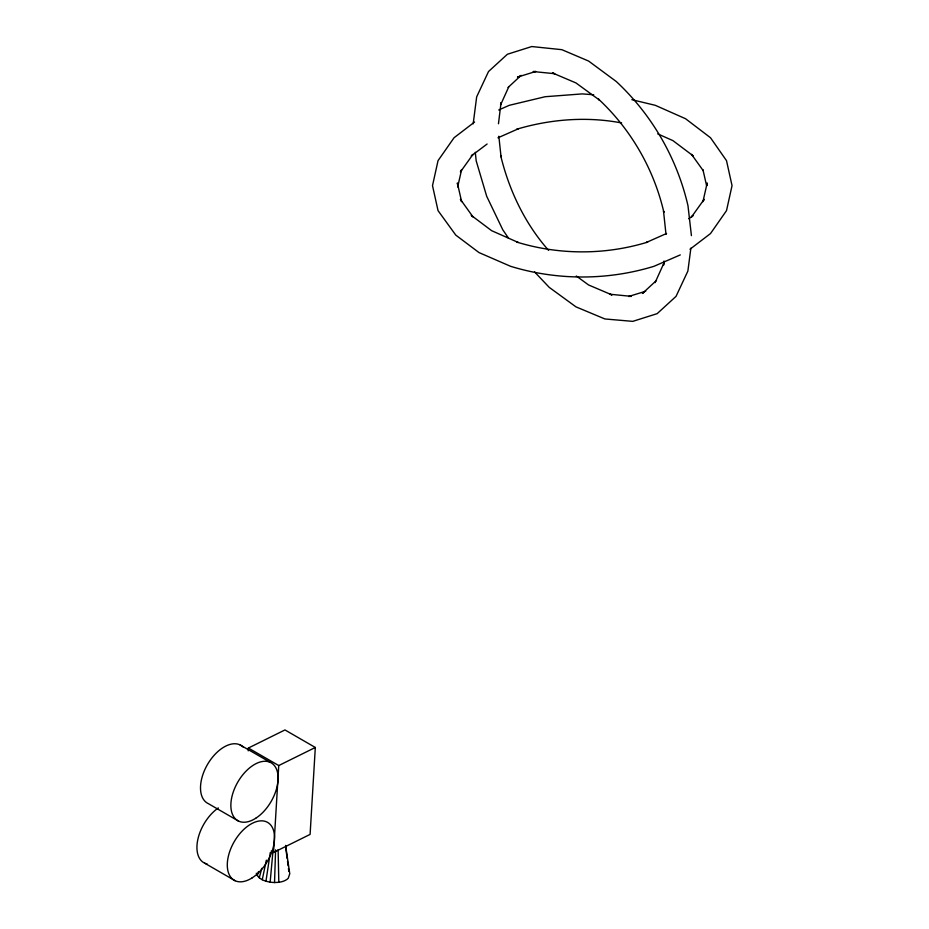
<?xml version="1.0" encoding="UTF-8"?>
<svg xmlns="http://www.w3.org/2000/svg" width="929" height="929" viewBox="0 0 929 929"><rect width="100%" height="100%" fill="white"/><g stroke="black" fill="none" stroke-linecap="round" stroke-linejoin="round"><path stroke-width="1.39" d="M256.299 873.26C258.831 880.471 267.784 882.155 274.531 882.55L275.599 849.849M248.217 750.829L248.391 748.031L284.959 729.939L315.314 747.473L310.1 834.405L273.532 852.485L271.105 851.092M273.532 852.485L278.746 765.554L315.314 747.473M270.142 882.178L272.963 851.185M473.175 123.859L476.67 96.86L488.515 71.533L507.397 54.254L531.794 46.543L561.859 49.678L588.591 61.047L616.264 81.508C651.879 114.673 677.067 158.313 687.983 205.739L691.42 235.641M498.467 123.754L501.045 102.666L500.557 104.954L508.883 86.571M664.026 261.026L663.503 265.241L663.991 262.953L655.073 282.66M690.874 248.171L687.878 271.059L676.033 296.374L657.151 313.654L632.754 321.364L604.907 318.961L575.957 306.86L549.225 287.363L534.581 271.93M265.961 881.215L270.269 852.578M706.76 185.649L707.19 182.978L702.939 201.639L704.159 199.34L691.548 216.91L693.289 215.354L688.761 218.756M262.257 879.728L266.344 860.161M457.66 186.984L461.62 169.647L460.401 171.946L473 154.377L471.258 155.944L487.11 144.018M259.284 877.812L261.781 868.313M257.252 875.606L258.517 871.53M508.093 87.454L521.123 75.365M656.455 280.453L642.415 293.471L644.517 291.764M474.568 122.047L454.049 137.747L438.035 160.659L432.508 185.649L438.035 210.628L455.779 235.107L478.992 252.572L510.555 266.298C557.075 280.558 607.473 280.558 653.993 266.298L680.295 254.906M689.98 249.239L710.511 233.551L726.513 210.628L732.04 185.649L726.513 160.659L710.511 137.747L685.556 118.726L655.305 105.325L631.859 99.693M498.722 109.982L509.243 105.325L545.149 96.721L582.274 93.899L593.701 94.758M497.956 137.806L518.185 128.852L516.872 129.177C550.711 119.121 586.873 116.322 621.617 122.953M666.592 233.481L646.363 242.446L647.676 242.109C605.255 255.115 559.304 255.115 516.872 242.109L518.185 242.446L491.638 230.682L471.258 215.354L473 216.91L460.401 199.34L461.62 201.639L457.358 182.978L457.788 185.649M520.031 76.143L517.499 77.107L535.801 71.463L533.2 71.556L554.718 73.693L552.5 72.961L575.957 82.936L599.414 100.053L598.473 99.078C630.942 129.328 653.923 169.113 663.875 212.358L663.503 211.057L666.012 234.433M645.736 291.207L628.747 296.444L631.348 296.351L609.83 294.226L612.048 294.946L588.591 284.971L576.305 276.006M274.531 882.55L278.805 882.306A15.979 8.547 3.4 0 0 288.269 878.23L289.767 873.736L285.609 845.413M657.744 133.892L672.921 140.616L692.151 155.085M248.391 748.031L278.746 765.554M239.961 744.849L270.316 762.372M238.648 821.143L208.293 803.62A33.409 19.288 -60 0 1 208.235 763.232A33.409 19.288 -60 0 1 243.073 747.009M204.728 863.192L235.083 880.715M693.289 155.944L691.548 154.377L703.311 170.785M548.621 250.4C524.873 223.564 509.046 190.282 500.673 155.549L501.045 156.85L498.838 136.226M508.465 238.103L502.81 229.835L486.691 196.274L476.194 160.868L475.276 152.286M702.939 169.647L706.586 185.649M285.691 847.294L287.166 858.628M287.525 861.462L288.071 865.712M288.443 868.545L288.814 871.379M278.131 849.582L278.805 882.306M207.144 864.005A33.409 19.288 -60 0 1 197.691 840.13A33.409 19.288 -60 0 1 218.327 807.928M252.119 877.882A33.409 19.288 -60 0 0 270.745 825.057A33.409 19.288 -60 0 0 229.881 851.057A33.409 19.288 -60 0 0 252.119 877.882M255.684 818.298A33.409 19.288 -60 0 0 274.31 765.484A33.409 19.288 -60 0 0 233.446 791.485A33.409 19.288 -60 0 0 255.684 818.298"/></g></svg>
